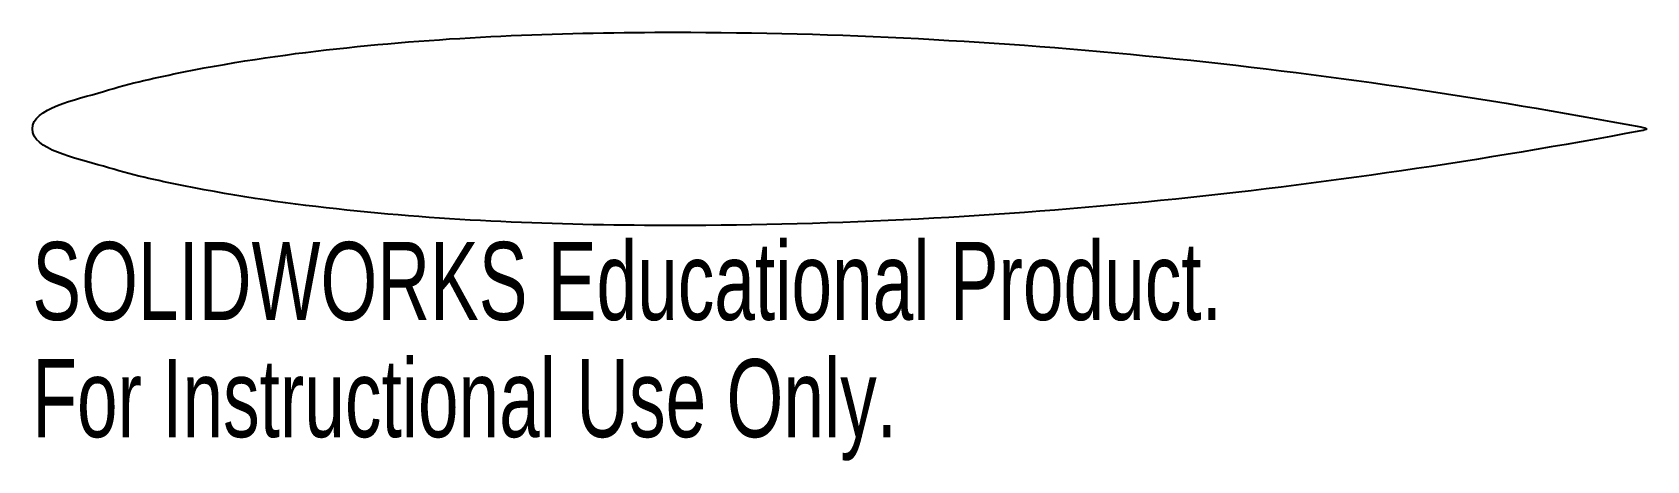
# Model space of a CAD drawing. Header units: millimetres. Extents: x 912 to 1012, y -21 to 6.
import ezdxf

# ---------------------------------------------------------------- set-up
doc = ezdxf.new("R2010")
doc.units = ezdxf.units.MM
doc.styles.add('SLDTEXTSTYLE0', font='TXT', dxfattribs={"width": 0.7})

msp = doc.modelspace()

# ---------------------------------------------------------------- linework, layer by layer
at = {"color": 7, "linetype": 'Continuous', "lineweight": 25}
for points, knots in [([(912.33, 0), (912.33, 1.29), (914.99, 1.79), (918.47, 2.84), (920.02, 3.19), (925.1, 4.2), (928.39, 4.67), (938.63, 5.74), (945.35, 5.98), (952.17, 5.98)], [0, 0, 0, 0, 0.125, 0.125, 0.25, 0.25, 0.5, 0.5, 1, 1, 1, 1]), ([(952.17, -5.98), (945.35, -5.98), (938.63, -5.74), (928.39, -4.67), (925.1, -4.2), (920.02, -3.19), (918.47, -2.84), (914.99, -1.79), (912.33, -1.29), (912.33, 0)], [0, 0, 0, 0, 0.5, 0.5, 0.75, 0.75, 0.875, 0.875, 1, 1, 1, 1])]:
    msp.add_open_spline(points, degree=3, knots=knots, dxfattribs=at)
for points in [[(952.17, 5.98), (972.28, 5.98), (992.25, 3.82), (1011.96, 0.12)], [(1011.96, 0.12), (1012.15, 0.08), (1012.33, 0.04), (1012.33, 0)], [(1011.96, -0.12), (992.25, -3.82), (972.28, -5.98), (952.17, -5.98)], [(1012.33, 0), (1012.33, -0.04), (1012.15, -0.08), (1011.96, -0.12)]]:
    msp.add_open_spline(points, degree=3, dxfattribs=at)

# ---------------------------------------------------------------- texts
at = {"color": 7, "linetype": 'Continuous', "char_height": 4.8336, "attachment_point": 1, "style": 'SLDTEXTSTYLE0'}
for s, insert in [('SOLIDWORKS Educational Product.', (912.33, -7)), ('For Instructional Use Only.', (912.33, -14.25))]:
    msp.add_mtext(s, dxfattribs=dict(at, insert=insert))

doc.saveas('drawing.dxf')
